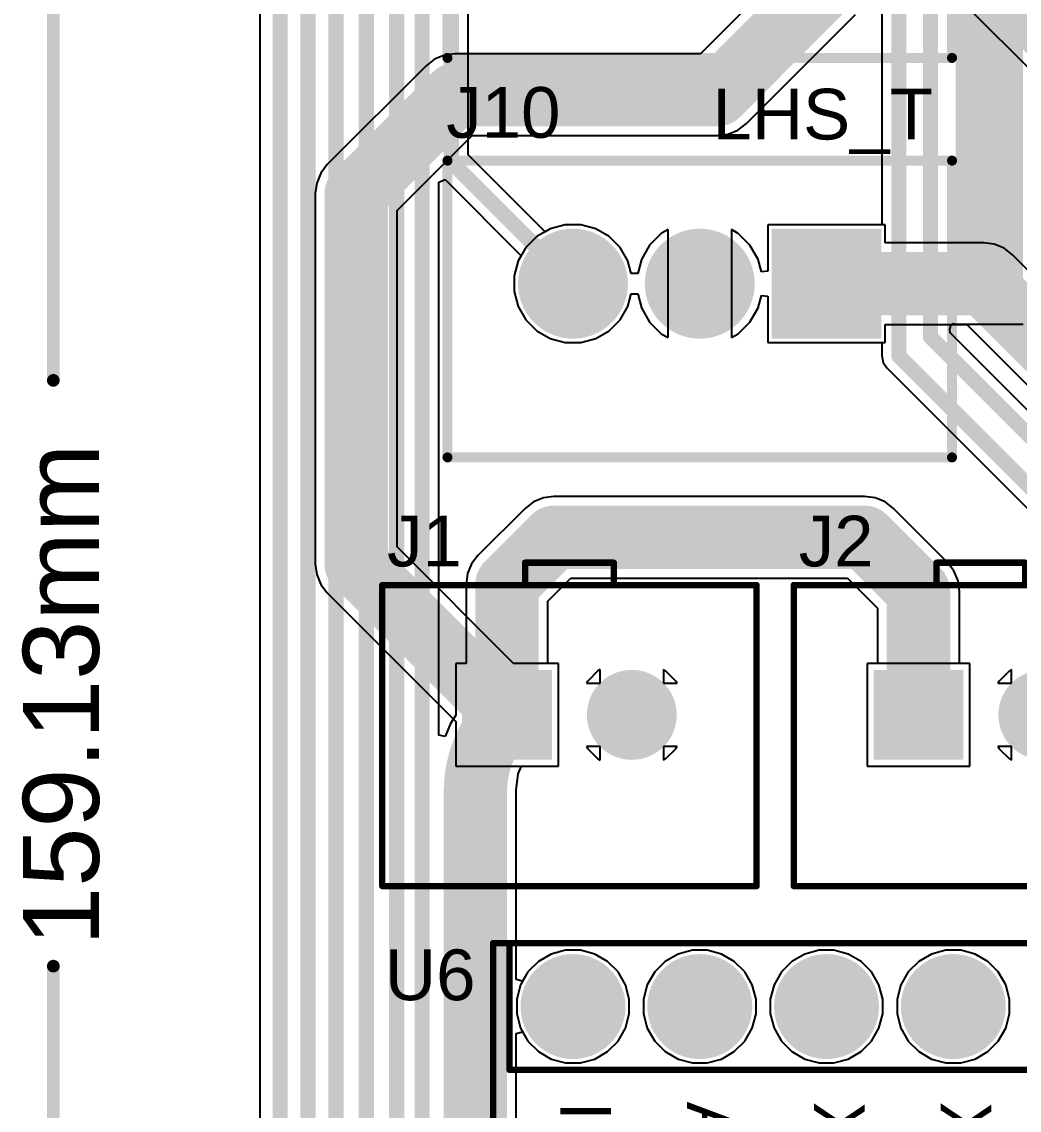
# Model space of a CAD drawing. Header units: millimetres. Extents: x 0 to 212, y 0 to 213.
# Drawn here: x -0.178 to 0.609, y 2.772 to 3.63 of the extents above; entities that cross this region are included whole.
import ezdxf

# ---------------------------------------------------------------- set-up
doc = ezdxf.new("R2010")
doc.units = ezdxf.units.MM
doc.header["$MEASUREMENT"] = 0
for name, color, linetype in [('BottomLayer', 5, 'Continuous'), ('BottomSolder', 6, 'Continuous'), ('Mechanical1', 6, 'Continuous'), ('MultiLayer', 9, 'Continuous'), ('PadHoleLayer', 156, 'Continuous'), ('TopLayer', 1, 'Continuous'), ('TopOverlay', 2, 'Continuous'), ('TopSolder', 216, 'Continuous'), ('ViaHoleLayer', 16, 'Continuous')]:
    doc.layers.add(name, color=color, linetype=linetype)
doc.styles.add('Arial', font='arial.ttf', dxfattribs={"height": 0.2})

# ---------------------------------------------------------------- blocks, each defined once
blk = doc.blocks.new('MPU6050__28')
at = {"layer": 'BottomLayer'}
blk.add_hatch(color=5, dxfattribs=at).paths.add_polyline_path([(-0.3874, -0.2126), (-0.3126, -0.2126), (-0.3126, -0.2874), (-0.3874, -0.2874)])
h = blk.add_hatch(color=5, dxfattribs=at)
edge = h.paths.add_edge_path()
edge.add_arc((-0.25, -0.25), 0.0374, 0, 360)
h = blk.add_hatch(color=5, dxfattribs=at)
edge = h.paths.add_edge_path()
edge.add_arc((-0.15, -0.25), 0.0374, 0, 360)
h = blk.add_hatch(color=5, dxfattribs=at)
edge = h.paths.add_edge_path()
edge.add_arc((-0.05, -0.25), 0.0374, 0, 360)
h = blk.add_hatch(color=5, dxfattribs=at)
edge = h.paths.add_edge_path()
edge.add_arc((0.05, -0.25), 0.0374, 0, 360)
h = blk.add_hatch(color=5, dxfattribs=at)
edge = h.paths.add_edge_path()
edge.add_arc((0.15, -0.25), 0.0374, 0, 360)
h = blk.add_hatch(color=5, dxfattribs=at)
edge = h.paths.add_edge_path()
edge.add_arc((0.25, -0.25), 0.0374, 0, 360)
h = blk.add_hatch(color=5, dxfattribs=at)
edge = h.paths.add_edge_path()
edge.add_arc((0.35, -0.25), 0.0374, 0, 360)
at = {"layer": 'BottomSolder'}
blk.add_hatch(color=6, dxfattribs=at).paths.add_polyline_path([(-0.3914, -0.2086), (-0.3086, -0.2086), (-0.3086, -0.2914), (-0.3914, -0.2914)])
h = blk.add_hatch(color=6, dxfattribs=at)
edge = h.paths.add_edge_path()
edge.add_arc((-0.25, -0.25), 0.0414, 0, 360)
h = blk.add_hatch(color=6, dxfattribs=at)
edge = h.paths.add_edge_path()
edge.add_arc((-0.15, -0.25), 0.0414, 0, 360)
h = blk.add_hatch(color=6, dxfattribs=at)
edge = h.paths.add_edge_path()
edge.add_arc((-0.05, -0.25), 0.0414, 0, 360)
h = blk.add_hatch(color=6, dxfattribs=at)
edge = h.paths.add_edge_path()
edge.add_arc((0.05, -0.25), 0.0414, 0, 360)
h = blk.add_hatch(color=6, dxfattribs=at)
edge = h.paths.add_edge_path()
edge.add_arc((0.15, -0.25), 0.0414, 0, 360)
h = blk.add_hatch(color=6, dxfattribs=at)
edge = h.paths.add_edge_path()
edge.add_arc((0.25, -0.25), 0.0414, 0, 360)
h = blk.add_hatch(color=6, dxfattribs=at)
edge = h.paths.add_edge_path()
edge.add_arc((0.35, -0.25), 0.0414, 0, 360)
at = {"layer": 'MultiLayer'}
blk.add_hatch(color=9, dxfattribs=at).paths.add_polyline_path([(-0.3874, -0.2126), (-0.3126, -0.2126), (-0.3126, -0.2874), (-0.3874, -0.2874)])
h = blk.add_hatch(color=9, dxfattribs=at)
edge = h.paths.add_edge_path()
edge.add_arc((-0.25, -0.25), 0.0374, 0, 360)
h = blk.add_hatch(color=9, dxfattribs=at)
edge = h.paths.add_edge_path()
edge.add_arc((-0.15, -0.25), 0.0374, 0, 360)
h = blk.add_hatch(color=9, dxfattribs=at)
edge = h.paths.add_edge_path()
edge.add_arc((-0.05, -0.25), 0.0374, 0, 360)
h = blk.add_hatch(color=9, dxfattribs=at)
edge = h.paths.add_edge_path()
edge.add_arc((0.05, -0.25), 0.0374, 0, 360)
h = blk.add_hatch(color=9, dxfattribs=at)
edge = h.paths.add_edge_path()
edge.add_arc((0.15, -0.25), 0.0374, 0, 360)
h = blk.add_hatch(color=9, dxfattribs=at)
edge = h.paths.add_edge_path()
edge.add_arc((0.25, -0.25), 0.0374, 0, 360)
h = blk.add_hatch(color=9, dxfattribs=at)
edge = h.paths.add_edge_path()
edge.add_arc((0.35, -0.25), 0.0374, 0, 360)
at = {"layer": 'PadHoleLayer'}
h = blk.add_hatch(color=156, dxfattribs=at)
edge = h.paths.add_edge_path()
edge.add_arc((-0.32, 0.25), 0.05906, 0, 360)
h = blk.add_hatch(color=156, dxfattribs=at)
edge = h.paths.add_edge_path()
edge.add_arc((0.32, 0.25), 0.05906, 0, 360)
h = blk.add_hatch(color=156, dxfattribs=at)
edge = h.paths.add_edge_path()
edge.add_arc((-0.35, -0.25), 0.0201, 0, 360)
h = blk.add_hatch(color=156, dxfattribs=at)
edge = h.paths.add_edge_path()
edge.add_arc((-0.25, -0.25), 0.0201, 0, 360)
h = blk.add_hatch(color=156, dxfattribs=at)
edge = h.paths.add_edge_path()
edge.add_arc((-0.15, -0.25), 0.0201, 0, 360)
h = blk.add_hatch(color=156, dxfattribs=at)
edge = h.paths.add_edge_path()
edge.add_arc((-0.05, -0.25), 0.0201, 0, 360)
h = blk.add_hatch(color=156, dxfattribs=at)
edge = h.paths.add_edge_path()
edge.add_arc((0.05, -0.25), 0.0201, 0, 360)
h = blk.add_hatch(color=156, dxfattribs=at)
edge = h.paths.add_edge_path()
edge.add_arc((0.15, -0.25), 0.0201, 0, 360)
h = blk.add_hatch(color=156, dxfattribs=at)
edge = h.paths.add_edge_path()
edge.add_arc((0.25, -0.25), 0.0201, 0, 360)
h = blk.add_hatch(color=156, dxfattribs=at)
edge = h.paths.add_edge_path()
edge.add_arc((0.35, -0.25), 0.0201, 0, 360)
at = {"layer": 'TopLayer'}
blk.add_hatch(color=1, dxfattribs=at).paths.add_polyline_path([(-0.3874, -0.2126), (-0.3126, -0.2126), (-0.3126, -0.2874), (-0.3874, -0.2874)])
h = blk.add_hatch(color=1, dxfattribs=at)
edge = h.paths.add_edge_path()
edge.add_arc((-0.25, -0.25), 0.0374, 0, 360)
h = blk.add_hatch(color=1, dxfattribs=at)
edge = h.paths.add_edge_path()
edge.add_arc((-0.15, -0.25), 0.0374, 0, 360)
h = blk.add_hatch(color=1, dxfattribs=at)
edge = h.paths.add_edge_path()
edge.add_arc((-0.05, -0.25), 0.0374, 0, 360)
h = blk.add_hatch(color=1, dxfattribs=at)
edge = h.paths.add_edge_path()
edge.add_arc((0.05, -0.25), 0.0374, 0, 360)
h = blk.add_hatch(color=1, dxfattribs=at)
edge = h.paths.add_edge_path()
edge.add_arc((0.15, -0.25), 0.0374, 0, 360)
h = blk.add_hatch(color=1, dxfattribs=at)
edge = h.paths.add_edge_path()
edge.add_arc((0.25, -0.25), 0.0374, 0, 360)
h = blk.add_hatch(color=1, dxfattribs=at)
edge = h.paths.add_edge_path()
edge.add_arc((0.35, -0.25), 0.0374, 0, 360)
at = {"layer": 'TopSolder'}
blk.add_hatch(color=216, dxfattribs=at).paths.add_polyline_path([(-0.3914, -0.2086), (-0.3086, -0.2086), (-0.3086, -0.2914), (-0.3914, -0.2914)])
h = blk.add_hatch(color=216, dxfattribs=at)
edge = h.paths.add_edge_path()
edge.add_arc((-0.25, -0.25), 0.0414, 0, 360)
h = blk.add_hatch(color=216, dxfattribs=at)
edge = h.paths.add_edge_path()
edge.add_arc((-0.15, -0.25), 0.0414, 0, 360)
h = blk.add_hatch(color=216, dxfattribs=at)
edge = h.paths.add_edge_path()
edge.add_arc((-0.05, -0.25), 0.0414, 0, 360)
h = blk.add_hatch(color=216, dxfattribs=at)
edge = h.paths.add_edge_path()
edge.add_arc((0.05, -0.25), 0.0414, 0, 360)
h = blk.add_hatch(color=216, dxfattribs=at)
edge = h.paths.add_edge_path()
edge.add_arc((0.15, -0.25), 0.0414, 0, 360)
h = blk.add_hatch(color=216, dxfattribs=at)
edge = h.paths.add_edge_path()
edge.add_arc((0.25, -0.25), 0.0414, 0, 360)
h = blk.add_hatch(color=216, dxfattribs=at)
edge = h.paths.add_edge_path()
edge.add_arc((0.35, -0.25), 0.0414, 0, 360)
at = {"layer": 'TopOverlay', "const_width": 0.005}
for points in [[(0.413, 0.327), (-0.42, 0.327)], [(-0.42, 0.327), (-0.42, -0.3)], [(0.413, 0.327), (0.413, -0.3)], [(-0.4, -0.2), (-0.4, -0.3)], [(-0.3, -0.2), (-0.4, -0.2)], [(-0.3, -0.2), (-0.3, -0.3)], [(0.4, -0.2), (-0.3, -0.2)], [(0.4, -0.2), (0.4, -0.3)], [(0.413, -0.3), (-0.42, -0.3)], [(-0.3, -0.3), (-0.4, -0.3)], [(0.4, -0.3), (-0.3, -0.3)]]:
    blk.add_lwpolyline(points, dxfattribs=at)
at = {"layer": 'TopOverlay', "const_width": 0.0025}
for points in [[(-0.42125, 0.327, 1), (-0.41875, 0.327, 1)], [(-0.42125, 0.327, 1), (-0.41875, 0.327, 1)], [(0.41175, 0.327, 1), (0.41425, 0.327, 1)], [(0.41175, 0.327, 1), (0.41425, 0.327, 1)], [(-0.40125, -0.2, 1), (-0.39875, -0.2, 1)], [(-0.40125, -0.2, 1), (-0.39875, -0.2, 1)], [(-0.30125, -0.2, 1), (-0.29875, -0.2, 1)], [(-0.30125, -0.2, 1), (-0.29875, -0.2, 1)], [(-0.30125, -0.2, 1), (-0.29875, -0.2, 1)], [(0.39875, -0.2, 1), (0.40125, -0.2, 1)], [(0.39875, -0.2, 1), (0.40125, -0.2, 1)], [(-0.42125, -0.3, 1), (-0.41875, -0.3, 1)], [(-0.42125, -0.3, 1), (-0.41875, -0.3, 1)], [(-0.40125, -0.3, 1), (-0.39875, -0.3, 1)], [(-0.40125, -0.3, 1), (-0.39875, -0.3, 1)], [(-0.30125, -0.3, 1), (-0.29875, -0.3, 1)], [(-0.30125, -0.3, 1), (-0.29875, -0.3, 1)], [(-0.30125, -0.3, 1), (-0.29875, -0.3, 1)], [(0.39875, -0.3, 1), (0.40125, -0.3, 1)], [(0.39875, -0.3, 1), (0.40125, -0.3, 1)], [(0.41175, -0.3, 1), (0.41425, -0.3, 1)], [(0.41175, -0.3, 1), (0.41425, -0.3, 1)]]:
    blk.add_lwpolyline(points, format="xyb", close=True, dxfattribs=at)
at = {"layer": 'TopOverlay'}
blk.add_text('MPU6050', height=0.04, dxfattribs=at).set_placement((-0.07, 0.07))
for s, p in [('GND', (-0.24, -0.175)), ('SDA', (-0.04, -0.175)), ('XDA', (0.06, -0.175)), ('SCL', (-0.14, -0.175)), ('XCL', (0.16, -0.175)), ('AD0', (0.26, -0.175)), ('3V3', (-0.33531, -0.175)), ('INT', (0.36, -0.175))]:
    blk.add_text(s, height=0.04, rotation=90, dxfattribs=at).set_placement(p)
blk = doc.blocks.new('B3B_XH_A_LF__SN___46')
at = {"layer": 'BottomLayer'}
blk.add_hatch(color=5, dxfattribs=at).paths.add_polyline_path([(-0.18937, 0.03937), (-0.11063, 0.03937), (-0.11063, -0.03937), (-0.18937, -0.03937)])
h = blk.add_hatch(color=5, dxfattribs=at)
edge = h.paths.add_edge_path()
edge.add_arc((-0.05, 0), 0.03937, 0, 360)
h = blk.add_hatch(color=5, dxfattribs=at)
edge = h.paths.add_edge_path()
edge.add_arc((0.05, 0), 0.03937, 0, 360)
at = {"layer": 'BottomSolder'}
blk.add_hatch(color=6, dxfattribs=at).paths.add_polyline_path([(-0.19337, 0.04337), (-0.10663, 0.04337), (-0.10663, -0.04337), (-0.19337, -0.04337)])
h = blk.add_hatch(color=6, dxfattribs=at)
edge = h.paths.add_edge_path()
edge.add_arc((-0.05, 0), 0.04337, 0, 360)
h = blk.add_hatch(color=6, dxfattribs=at)
edge = h.paths.add_edge_path()
edge.add_arc((0.05, 0), 0.04337, 0, 360)
at = {"layer": 'MultiLayer'}
blk.add_hatch(color=9, dxfattribs=at).paths.add_polyline_path([(-0.18937, 0.03937), (-0.11063, 0.03937), (-0.11063, -0.03937), (-0.18937, -0.03937)])
h = blk.add_hatch(color=9, dxfattribs=at)
edge = h.paths.add_edge_path()
edge.add_arc((-0.05, 0), 0.03937, 0, 360)
h = blk.add_hatch(color=9, dxfattribs=at)
edge = h.paths.add_edge_path()
edge.add_arc((0.05, 0), 0.03937, 0, 360)
at = {"layer": 'PadHoleLayer'}
h = blk.add_hatch(color=156, dxfattribs=at)
edge = h.paths.add_edge_path()
edge.add_arc((-0.15, 0), 0.01969, 0, 360)
h = blk.add_hatch(color=156, dxfattribs=at)
edge = h.paths.add_edge_path()
edge.add_arc((-0.05, 0), 0.01969, 0, 360)
h = blk.add_hatch(color=156, dxfattribs=at)
edge = h.paths.add_edge_path()
edge.add_arc((0.05, 0), 0.01969, 0, 360)
at = {"layer": 'TopLayer'}
blk.add_hatch(color=1, dxfattribs=at).paths.add_polyline_path([(-0.18937, 0.03937), (-0.11063, 0.03937), (-0.11063, -0.03937), (-0.18937, -0.03937)])
h = blk.add_hatch(color=1, dxfattribs=at)
edge = h.paths.add_edge_path()
edge.add_arc((-0.05, 0), 0.03937, 0, 360)
h = blk.add_hatch(color=1, dxfattribs=at)
edge = h.paths.add_edge_path()
edge.add_arc((0.05, 0), 0.03937, 0, 360)
at = {"layer": 'TopSolder'}
blk.add_hatch(color=216, dxfattribs=at).paths.add_polyline_path([(-0.19337, 0.04337), (-0.10663, 0.04337), (-0.10663, -0.04337), (-0.19337, -0.04337)])
h = blk.add_hatch(color=216, dxfattribs=at)
edge = h.paths.add_edge_path()
edge.add_arc((-0.05, 0), 0.04337, 0, 360)
h = blk.add_hatch(color=216, dxfattribs=at)
edge = h.paths.add_edge_path()
edge.add_arc((0.05, 0), 0.04337, 0, 360)
at = {"layer": 'TopOverlay', "const_width": 0.00787}
for points in [[(-0.249, 0.137), (-0.249, -0.097)], [(0.149, 0.137), (-0.249, 0.137)], [(0.149, 0.137), (0.149, -0.097)], [(0.149, -0.097), (-0.249, -0.097)]]:
    blk.add_lwpolyline(points, dxfattribs=at)
at = {"layer": 'TopOverlay', "const_width": 0.00394}
for points in [[(-0.25097, 0.137, 1), (-0.24703, 0.137, 1)], [(-0.25097, 0.137, 1), (-0.24703, 0.137, 1)], [(0.14703, 0.137, 1), (0.15097, 0.137, 1)], [(0.14703, 0.137, 1), (0.15097, 0.137, 1)], [(-0.25097, -0.097, 1), (-0.24703, -0.097, 1)], [(-0.25097, -0.097, 1), (-0.24703, -0.097, 1)], [(0.14703, -0.097, 1), (0.15097, -0.097, 1)], [(0.14703, -0.097, 1), (0.15097, -0.097, 1)]]:
    blk.add_lwpolyline(points, format="xyb", close=True, dxfattribs=at)
blk = doc.blocks.new('B3B_XH_A_LF__SN___49')
at = {"layer": 'BottomLayer'}
blk.add_hatch(color=5, dxfattribs=at).paths.add_polyline_path([(-0.18937, 0.03937), (-0.11063, 0.03937), (-0.11063, -0.03937), (-0.18937, -0.03937)])
h = blk.add_hatch(color=5, dxfattribs=at)
edge = h.paths.add_edge_path()
edge.add_arc((-0.05, 0), 0.03937, 0, 360)
h = blk.add_hatch(color=5, dxfattribs=at)
edge = h.paths.add_edge_path()
edge.add_arc((0.05, 0), 0.03937, 0, 360)
at = {"layer": 'BottomSolder'}
blk.add_hatch(color=6, dxfattribs=at).paths.add_polyline_path([(-0.19337, 0.04337), (-0.10663, 0.04337), (-0.10663, -0.04337), (-0.19337, -0.04337)])
h = blk.add_hatch(color=6, dxfattribs=at)
edge = h.paths.add_edge_path()
edge.add_arc((-0.05, 0), 0.04337, 0, 360)
h = blk.add_hatch(color=6, dxfattribs=at)
edge = h.paths.add_edge_path()
edge.add_arc((0.05, 0), 0.04337, 0, 360)
at = {"layer": 'MultiLayer'}
blk.add_hatch(color=9, dxfattribs=at).paths.add_polyline_path([(-0.18937, 0.03937), (-0.11063, 0.03937), (-0.11063, -0.03937), (-0.18937, -0.03937)])
h = blk.add_hatch(color=9, dxfattribs=at)
edge = h.paths.add_edge_path()
edge.add_arc((-0.05, 0), 0.03937, 0, 360)
h = blk.add_hatch(color=9, dxfattribs=at)
edge = h.paths.add_edge_path()
edge.add_arc((0.05, 0), 0.03937, 0, 360)
at = {"layer": 'PadHoleLayer'}
h = blk.add_hatch(color=156, dxfattribs=at)
edge = h.paths.add_edge_path()
edge.add_arc((-0.15, 0), 0.01969, 0, 360)
h = blk.add_hatch(color=156, dxfattribs=at)
edge = h.paths.add_edge_path()
edge.add_arc((-0.05, 0), 0.01969, 0, 360)
h = blk.add_hatch(color=156, dxfattribs=at)
edge = h.paths.add_edge_path()
edge.add_arc((0.05, 0), 0.01969, 0, 360)
at = {"layer": 'TopLayer'}
blk.add_hatch(color=1, dxfattribs=at).paths.add_polyline_path([(-0.18937, 0.03937), (-0.11063, 0.03937), (-0.11063, -0.03937), (-0.18937, -0.03937)])
h = blk.add_hatch(color=1, dxfattribs=at)
edge = h.paths.add_edge_path()
edge.add_arc((-0.05, 0), 0.03937, 0, 360)
h = blk.add_hatch(color=1, dxfattribs=at)
edge = h.paths.add_edge_path()
edge.add_arc((0.05, 0), 0.03937, 0, 360)
at = {"layer": 'TopSolder'}
blk.add_hatch(color=216, dxfattribs=at).paths.add_polyline_path([(-0.19337, 0.04337), (-0.10663, 0.04337), (-0.10663, -0.04337), (-0.19337, -0.04337)])
h = blk.add_hatch(color=216, dxfattribs=at)
edge = h.paths.add_edge_path()
edge.add_arc((-0.05, 0), 0.04337, 0, 360)
h = blk.add_hatch(color=216, dxfattribs=at)
edge = h.paths.add_edge_path()
edge.add_arc((0.05, 0), 0.04337, 0, 360)
at = {"layer": 'TopOverlay', "const_width": 0.00787}
for points in [[(-0.249, 0.137), (-0.249, -0.097)], [(0.149, 0.137), (-0.249, 0.137)], [(0.149, 0.137), (0.149, -0.097)], [(0.149, -0.097), (-0.249, -0.097)]]:
    blk.add_lwpolyline(points, dxfattribs=at)
at = {"layer": 'TopOverlay', "const_width": 0.00394}
for points in [[(-0.25097, 0.137, 1), (-0.24703, 0.137, 1)], [(-0.25097, 0.137, 1), (-0.24703, 0.137, 1)], [(0.14703, 0.137, 1), (0.15097, 0.137, 1)], [(0.14703, 0.137, 1), (0.15097, 0.137, 1)], [(-0.25097, -0.097, 1), (-0.24703, -0.097, 1)], [(-0.25097, -0.097, 1), (-0.24703, -0.097, 1)], [(0.14703, -0.097, 1), (0.15097, -0.097, 1)], [(0.14703, -0.097, 1), (0.15097, -0.097, 1)]]:
    blk.add_lwpolyline(points, format="xyb", close=True, dxfattribs=at)
blk = doc.blocks.new('2_54_2P_ZZDK_56')
at = {"layer": 'BottomLayer'}
blk.add_hatch(color=5, dxfattribs=at).paths.add_polyline_path([(-0.08268, 0.03346), (-0.01575, 0.03346), (-0.01575, -0.03346), (-0.08268, -0.03346)])
h = blk.add_hatch(color=5, dxfattribs=at)
edge = h.paths.add_edge_path()
edge.add_arc((0.04921, 0), 0.03346, 0, 360)
at = {"layer": 'BottomSolder'}
blk.add_hatch(color=6, dxfattribs=at).paths.add_polyline_path([(-0.08468, 0.03546), (-0.01375, 0.03546), (-0.01375, -0.03546), (-0.08468, -0.03546)])
h = blk.add_hatch(color=6, dxfattribs=at)
edge = h.paths.add_edge_path()
edge.add_arc((0.04921, 0), 0.03546, 0, 360)
at = {"layer": 'MultiLayer'}
blk.add_hatch(color=9, dxfattribs=at).paths.add_polyline_path([(-0.08268, 0.03346), (-0.01575, 0.03346), (-0.01575, -0.03346), (-0.08268, -0.03346)])
h = blk.add_hatch(color=9, dxfattribs=at)
edge = h.paths.add_edge_path()
edge.add_arc((0.04921, 0), 0.03346, 0, 360)
at = {"layer": 'PadHoleLayer'}
h = blk.add_hatch(color=156, dxfattribs=at)
edge = h.paths.add_edge_path()
edge.add_arc((-0.04921, 0), 0.01772, 0, 360)
h = blk.add_hatch(color=156, dxfattribs=at)
edge = h.paths.add_edge_path()
edge.add_arc((0.04921, 0), 0.01772, 0, 360)
at = {"layer": 'TopLayer'}
blk.add_hatch(color=1, dxfattribs=at).paths.add_polyline_path([(-0.08268, 0.03346), (-0.01575, 0.03346), (-0.01575, -0.03346), (-0.08268, -0.03346)])
h = blk.add_hatch(color=1, dxfattribs=at)
edge = h.paths.add_edge_path()
edge.add_arc((0.04921, 0), 0.03346, 0, 360)
at = {"layer": 'TopSolder'}
blk.add_hatch(color=216, dxfattribs=at).paths.add_polyline_path([(-0.08468, 0.03546), (-0.01375, 0.03546), (-0.01375, -0.03546), (-0.08468, -0.03546)])
h = blk.add_hatch(color=216, dxfattribs=at)
edge = h.paths.add_edge_path()
edge.add_arc((0.04921, 0), 0.03546, 0, 360)
at = {"layer": 'TopOverlay', "const_width": 0.005}
for points in [[(-0.035, 0.12), (0.035, 0.12)], [(-0.035, 0.105), (-0.035, 0.12)], [(0.035, 0.105), (0.035, 0.12)], [(-0.14764, -0.135), (-0.14764, 0.10236)], [(-0.14764, 0.10236), (0.14764, 0.10236)], [(0.14764, -0.135), (0.14764, 0.10236)], [(-0.14764, -0.135), (0.14764, -0.135)]]:
    blk.add_lwpolyline(points, dxfattribs=at)
at = {"layer": 'TopOverlay', "const_width": 0.0025}
for points in [[(-0.03625, 0.12, 1), (-0.03375, 0.12, 1)], [(-0.03625, 0.12, 1), (-0.03375, 0.12, 1)], [(0.03375, 0.12, 1), (0.03625, 0.12, 1)], [(0.03375, 0.12, 1), (0.03625, 0.12, 1)], [(-0.14889, 0.10236, 1), (-0.14639, 0.10236, 1)], [(-0.14889, 0.10236, 1), (-0.14639, 0.10236, 1)], [(-0.03625, 0.105, 1), (-0.03375, 0.105, 1)], [(0.03375, 0.105, 1), (0.03625, 0.105, 1)], [(0.14639, 0.10236, 1), (0.14889, 0.10236, 1)], [(0.14639, 0.10236, 1), (0.14889, 0.10236, 1)], [(-0.14889, -0.135, 1), (-0.14639, -0.135, 1)], [(-0.14889, -0.135, 1), (-0.14639, -0.135, 1)], [(0.14639, -0.135, 1), (0.14889, -0.135, 1)], [(0.14639, -0.135, 1), (0.14889, -0.135, 1)]]:
    blk.add_lwpolyline(points, format="xyb", close=True, dxfattribs=at)
blk = doc.blocks.new('2_54_2P_ZZDK_57')
at = {"layer": 'BottomLayer'}
blk.add_hatch(color=5, dxfattribs=at).paths.add_polyline_path([(-0.08268, 0.03346), (-0.01575, 0.03346), (-0.01575, -0.03346), (-0.08268, -0.03346)])
h = blk.add_hatch(color=5, dxfattribs=at)
edge = h.paths.add_edge_path()
edge.add_arc((0.04921, 0), 0.03346, 0, 360)
at = {"layer": 'BottomSolder'}
blk.add_hatch(color=6, dxfattribs=at).paths.add_polyline_path([(-0.08468, 0.03546), (-0.01375, 0.03546), (-0.01375, -0.03546), (-0.08468, -0.03546)])
h = blk.add_hatch(color=6, dxfattribs=at)
edge = h.paths.add_edge_path()
edge.add_arc((0.04921, 0), 0.03546, 0, 360)
at = {"layer": 'MultiLayer'}
blk.add_hatch(color=9, dxfattribs=at).paths.add_polyline_path([(-0.08268, 0.03346), (-0.01575, 0.03346), (-0.01575, -0.03346), (-0.08268, -0.03346)])
h = blk.add_hatch(color=9, dxfattribs=at)
edge = h.paths.add_edge_path()
edge.add_arc((0.04921, 0), 0.03346, 0, 360)
at = {"layer": 'PadHoleLayer'}
h = blk.add_hatch(color=156, dxfattribs=at)
edge = h.paths.add_edge_path()
edge.add_arc((-0.04921, 0), 0.01772, 0, 360)
h = blk.add_hatch(color=156, dxfattribs=at)
edge = h.paths.add_edge_path()
edge.add_arc((0.04921, 0), 0.01772, 0, 360)
at = {"layer": 'TopLayer'}
blk.add_hatch(color=1, dxfattribs=at).paths.add_polyline_path([(-0.08268, 0.03346), (-0.01575, 0.03346), (-0.01575, -0.03346), (-0.08268, -0.03346)])
h = blk.add_hatch(color=1, dxfattribs=at)
edge = h.paths.add_edge_path()
edge.add_arc((0.04921, 0), 0.03346, 0, 360)
at = {"layer": 'TopSolder'}
blk.add_hatch(color=216, dxfattribs=at).paths.add_polyline_path([(-0.08468, 0.03546), (-0.01375, 0.03546), (-0.01375, -0.03546), (-0.08468, -0.03546)])
h = blk.add_hatch(color=216, dxfattribs=at)
edge = h.paths.add_edge_path()
edge.add_arc((0.04921, 0), 0.03546, 0, 360)
at = {"layer": 'TopOverlay', "const_width": 0.005}
for points in [[(-0.035, 0.12), (0.035, 0.12)], [(-0.035, 0.105), (-0.035, 0.12)], [(0.035, 0.105), (0.035, 0.12)], [(-0.14764, -0.135), (-0.14764, 0.10236)], [(-0.14764, 0.10236), (0.14764, 0.10236)], [(0.14764, -0.135), (0.14764, 0.10236)], [(-0.14764, -0.135), (0.14764, -0.135)]]:
    blk.add_lwpolyline(points, dxfattribs=at)
at = {"layer": 'TopOverlay', "const_width": 0.0025}
for points in [[(-0.03625, 0.12, 1), (-0.03375, 0.12, 1)], [(-0.03625, 0.12, 1), (-0.03375, 0.12, 1)], [(0.03375, 0.12, 1), (0.03625, 0.12, 1)], [(0.03375, 0.12, 1), (0.03625, 0.12, 1)], [(-0.14889, 0.10236, 1), (-0.14639, 0.10236, 1)], [(-0.14889, 0.10236, 1), (-0.14639, 0.10236, 1)], [(-0.03625, 0.105, 1), (-0.03375, 0.105, 1)], [(0.03375, 0.105, 1), (0.03625, 0.105, 1)], [(0.14639, 0.10236, 1), (0.14889, 0.10236, 1)], [(0.14639, 0.10236, 1), (0.14889, 0.10236, 1)], [(-0.14889, -0.135, 1), (-0.14639, -0.135, 1)], [(-0.14889, -0.135, 1), (-0.14639, -0.135, 1)], [(0.14639, -0.135, 1), (0.14889, -0.135, 1)], [(0.14639, -0.135, 1), (0.14889, -0.135, 1)]]:
    blk.add_lwpolyline(points, format="xyb", close=True, dxfattribs=at)

msp = doc.modelspace()

# ---------------------------------------------------------------- hatches: boundary and pattern name
at = {"layer": 'BottomLayer'}
msp.add_hatch(color=5, dxfattribs=at).paths.add_polyline_path([(0.55892, 3.399), (0.612, 3.399), (0.612, 3.981), (0.55892, 3.981)])
h = msp.add_hatch(color=5, dxfattribs=at)
edge = h.paths.add_edge_path()
edge.add_arc((0.58092, 3.4237), 0.01181, 0, 360)
at = {"layer": 'TopLayer'}
h = msp.add_hatch(color=1, dxfattribs=at)
edge = h.paths.add_edge_path()
edge.add_arc((0.58092, 3.4237), 0.01181, 0, 360)
at = {"layer": 'ViaHoleLayer'}
h = msp.add_hatch(color=16, dxfattribs=at)
edge = h.paths.add_edge_path()
edge.add_arc((0.58092, 3.4237), 0.00591, 0, 360)

# ---------------------------------------------------------------- linework, layer by layer
at = {"layer": 'BottomLayer'}
for p, q in [((0.17417, 3.52519), (0.17417, 3.79617)), ((0.50066, 3.69233), (0.50066, 3.47007)), ((0.23486, 3.46451), (0.17417, 3.52519)), ((0.15117, 3.50363), (0.15617, 3.5057)), ((0.15117, 3.06763), (0.15117, 3.50363)), ((0.15617, 3.5057), (0.21611, 3.44576)), ((0.25081, 3.47007), (0.23902, 3.46691)), ((0.26302, 3.47007), (0.25081, 3.47007)), ((0.27482, 3.46691), (0.26302, 3.47007)), ((0.50066, 3.47007), (0.41055, 3.47007)), ((0.41055, 3.47007), (0.41055, 3.43362)), ((0.23902, 3.46691), (0.23486, 3.46451)), ((0.28539, 3.46081), (0.27482, 3.46691)), ((0.29402, 3.45218), (0.28539, 3.46081)), ((0.32661, 3.46321), (0.31741, 3.45402)), ((0.33192, 3.46628), (0.32661, 3.46321)), ((0.33192, 3.4237), (0.33192, 3.46628)), ((0.38723, 3.46321), (0.38192, 3.46628)), ((0.38192, 3.46628), (0.38192, 3.4237)), ((0.39643, 3.45402), (0.38723, 3.46321)), ((0.30013, 3.4416), (0.29402, 3.45218)), ((0.31741, 3.45402), (0.31091, 3.44276)), ((0.40292, 3.44276), (0.39643, 3.45402)), ((0.21371, 3.4416), (0.21055, 3.42981)), ((0.21611, 3.44576), (0.21371, 3.4416)), ((0.30278, 3.43172), (0.30013, 3.4416)), ((0.31091, 3.44276), (0.30795, 3.43172)), ((0.40555, 3.43297), (0.40292, 3.44276)), ((0.41055, 3.43362), (0.40555, 3.43297)), ((0.21055, 3.42981), (0.21055, 3.4176)), ((0.30795, 3.43172), (0.30278, 3.43172)), ((0.21055, 3.4176), (0.21371, 3.40581)), ((0.33192, 3.38113), (0.33192, 3.4237)), ((0.38192, 3.4237), (0.38192, 3.38113)), ((0.30013, 3.40581), (0.30278, 3.41569)), ((0.30278, 3.41569), (0.30795, 3.41569)), ((0.30795, 3.41569), (0.31091, 3.40465)), ((0.40292, 3.40465), (0.40555, 3.41444)), ((0.40555, 3.41444), (0.41055, 3.41378)), ((0.41055, 3.41378), (0.41055, 3.37733)), ((0.21371, 3.40581), (0.21981, 3.39523)), ((0.29402, 3.39523), (0.30013, 3.40581)), ((0.31091, 3.40465), (0.31741, 3.39339)), ((0.39643, 3.39339), (0.40292, 3.40465)), ((0.21981, 3.39523), (0.22845, 3.3866)), ((0.28539, 3.3866), (0.29402, 3.39523)), ((0.31741, 3.39339), (0.32661, 3.3842)), ((0.38723, 3.3842), (0.39643, 3.39339)), ((0.5541, 3.38751), (0.55498, 3.39103)), ((0.55498, 3.39103), (0.55717, 3.39221)), ((0.55717, 3.39221), (0.55892, 3.39186)), ((0.55892, 3.39186), (0.612, 3.39186)), ((0.22845, 3.3866), (0.23902, 3.38049)), ((0.27482, 3.38049), (0.28539, 3.3866)), ((0.32661, 3.3842), (0.33192, 3.38113)), ((0.38192, 3.38113), (0.38723, 3.3842)), ((0.55443, 3.38494), (0.5541, 3.38751)), ((0.72029, 3.21908), (0.55443, 3.38494)), ((0.23902, 3.38049), (0.25081, 3.37733)), ((0.25081, 3.37733), (0.26302, 3.37733)), ((0.26302, 3.37733), (0.27482, 3.38049)), ((0.41055, 3.37733), (0.50066, 3.37733)), ((0.50066, 3.37733), (0.50066, 3.3667)), ((0.50066, 3.3667), (0.50167, 3.36163)), ((0.50167, 3.36163), (0.50455, 3.35733)), ((0.50455, 3.35733), (0.67066, 3.19121)), ((0.23357, 3.25488), (0.22578, 3.25166)), ((0.24192, 3.25598), (0.23357, 3.25488)), ((0.48692, 3.25598), (0.24192, 3.25598)), ((0.49527, 3.25488), (0.48692, 3.25598)), ((0.50306, 3.25166), (0.49527, 3.25488)), ((0.2191, 3.24653), (0.18209, 3.20952)), ((0.22578, 3.25166), (0.2191, 3.24653)), ((0.50974, 3.24653), (0.50306, 3.25166)), ((0.55232, 3.20395), (0.50974, 3.24653)), ((0.17696, 3.20283), (0.17373, 3.19505)), ((0.18209, 3.20952), (0.17696, 3.20283)), ((0.55745, 3.19727), (0.55232, 3.20395)), ((0.17373, 3.19505), (0.17263, 3.18669)), ((0.56067, 3.18948), (0.55745, 3.19727)), ((0.17263, 3.18669), (0.17263, 3.12417)), ((0.23719, 3.17333), (0.25529, 3.19143)), ((0.25529, 3.19143), (0.47355, 3.19143)), ((0.47355, 3.19143), (0.49722, 3.16776)), ((0.56177, 3.18113), (0.56067, 3.18948)), ((0.56177, 3.12417), (0.56177, 3.18113)), ((0.23719, 3.12417), (0.23719, 3.17333)), ((0.49722, 3.16776), (0.49722, 3.12417)), ((0.17263, 3.12417), (0.16445, 3.12417)), ((0.16445, 3.12417), (0.16445, 3.08343)), ((0.24537, 3.12417), (0.23719, 3.12417)), ((0.24537, 3.04324), (0.24537, 3.12417)), ((0.49722, 3.12417), (0.48903, 3.12417)), ((0.48903, 3.12417), (0.48903, 3.04324)), ((0.56996, 3.12417), (0.56177, 3.12417)), ((0.56996, 3.04324), (0.56996, 3.12417)), ((0.27665, 3.11848), (0.26856, 3.11039)), ((0.27834, 3.11946), (0.27665, 3.11848)), ((0.27834, 3.1087), (0.27834, 3.11946)), ((0.33002, 3.11848), (0.32834, 3.11946)), ((0.32834, 3.11946), (0.32834, 3.1087)), ((0.33812, 3.11039), (0.33002, 3.11848)), ((0.60123, 3.11848), (0.59314, 3.11039)), ((0.60292, 3.11946), (0.60123, 3.11848)), ((0.60292, 3.1087), (0.60292, 3.11946)), ((0.26856, 3.11039), (0.26758, 3.1087)), ((0.26758, 3.1087), (0.27834, 3.1087)), ((0.32834, 3.1087), (0.33909, 3.1087)), ((0.33909, 3.1087), (0.33812, 3.11039)), ((0.59314, 3.11039), (0.59216, 3.1087)), ((0.59216, 3.1087), (0.60292, 3.1087)), ((0.16445, 3.08343), (0.16038, 3.0768)), ((0.16038, 3.0768), (0.15617, 3.06664)), ((0.15617, 3.06664), (0.15117, 3.06763)), ((0.27834, 3.0587), (0.26758, 3.0587)), ((0.26758, 3.0587), (0.26856, 3.05702)), ((0.26856, 3.05702), (0.27665, 3.04892)), ((0.27834, 3.04795), (0.27834, 3.0587)), ((0.33909, 3.0587), (0.32834, 3.0587)), ((0.32834, 3.0587), (0.32834, 3.04795)), ((0.33002, 3.04892), (0.33812, 3.05702)), ((0.33812, 3.05702), (0.33909, 3.0587)), ((0.60292, 3.0587), (0.59216, 3.0587)), ((0.59216, 3.0587), (0.59314, 3.05702)), ((0.59314, 3.05702), (0.60123, 3.04892)), ((0.60292, 3.04795), (0.60292, 3.0587)), ((0.27665, 3.04892), (0.27834, 3.04795)), ((0.32834, 3.04795), (0.33002, 3.04892)), ((0.60123, 3.04892), (0.60292, 3.04795)), ((0.21378, 3.03716), (0.2163, 3.04324)), ((0.2163, 3.04324), (0.24537, 3.04324)), ((0.48903, 3.04324), (0.56996, 3.04324)), ((0.21208, 3.02425), (0.21378, 3.03716)), ((0.2122, 3.02337), (0.21208, 3.02425)), ((0.2122, 2.87504), (0.2122, 3.02337)), ((0.23978, 2.89508), (0.22966, 2.88923)), ((0.25107, 2.8981), (0.23978, 2.89508)), ((0.26277, 2.8981), (0.25107, 2.8981)), ((0.27406, 2.89508), (0.26277, 2.8981)), ((0.28418, 2.88923), (0.27406, 2.89508)), ((0.33978, 2.89508), (0.32966, 2.88923)), ((0.35107, 2.8981), (0.33978, 2.89508)), ((0.36277, 2.8981), (0.35107, 2.8981)), ((0.37406, 2.89508), (0.36277, 2.8981)), ((0.38418, 2.88923), (0.37406, 2.89508)), ((0.43978, 2.89508), (0.42966, 2.88923)), ((0.45107, 2.8981), (0.43978, 2.89508)), ((0.46276, 2.8981), (0.45107, 2.8981)), ((0.47406, 2.89508), (0.46276, 2.8981)), ((0.48418, 2.88923), (0.47406, 2.89508)), ((0.53978, 2.89508), (0.52966, 2.88923)), ((0.55107, 2.8981), (0.53978, 2.89508)), ((0.56276, 2.8981), (0.55107, 2.8981)), ((0.57406, 2.89508), (0.56276, 2.8981)), ((0.58418, 2.88923), (0.57406, 2.89508)), ((0.22966, 2.88923), (0.22139, 2.88097)), ((0.29245, 2.88097), (0.28418, 2.88923)), ((0.32966, 2.88923), (0.32139, 2.88097)), ((0.39245, 2.88097), (0.38418, 2.88923)), ((0.42966, 2.88923), (0.42139, 2.88097)), ((0.49245, 2.88097), (0.48418, 2.88923)), ((0.52966, 2.88923), (0.52139, 2.88097)), ((0.59245, 2.88097), (0.58418, 2.88923)), ((0.22139, 2.88097), (0.2172, 2.8737)), ((0.29829, 2.87084), (0.29245, 2.88097)), ((0.32139, 2.88097), (0.31554, 2.87084)), ((0.3983, 2.87084), (0.39245, 2.88097)), ((0.42139, 2.88097), (0.41554, 2.87084)), ((0.49829, 2.87084), (0.49245, 2.88097)), ((0.52139, 2.88097), (0.51554, 2.87084)), ((0.5983, 2.87084), (0.59245, 2.88097)), ((0.2172, 2.8737), (0.2122, 2.87504)), ((0.30132, 2.85955), (0.29829, 2.87084)), ((0.31554, 2.87084), (0.31252, 2.85955)), ((0.40132, 2.85955), (0.3983, 2.87084)), ((0.41554, 2.87084), (0.41252, 2.85955)), ((0.50132, 2.85955), (0.49829, 2.87084)), ((0.51554, 2.87084), (0.51252, 2.85955)), ((0.60132, 2.85955), (0.5983, 2.87084)), ((0.30132, 2.84786), (0.30132, 2.85955)), ((0.31252, 2.85955), (0.31252, 2.84786)), ((0.40132, 2.84786), (0.40132, 2.85955)), ((0.41252, 2.85955), (0.41252, 2.84786)), ((0.50132, 2.84786), (0.50132, 2.85955)), ((0.51252, 2.85955), (0.51252, 2.84786)), ((0.60132, 2.84786), (0.60132, 2.85955)), ((0.29829, 2.83657), (0.30132, 2.84786)), ((0.31252, 2.84786), (0.31554, 2.83657)), ((0.3983, 2.83657), (0.40132, 2.84786)), ((0.41252, 2.84786), (0.41554, 2.83657)), ((0.49829, 2.83657), (0.50132, 2.84786)), ((0.51252, 2.84786), (0.51554, 2.83657)), ((0.5983, 2.83657), (0.60132, 2.84786)), ((0.2122, 2.83236), (0.2172, 2.8337)), ((0.2122, 2.15907), (0.2122, 2.83236)), ((0.2172, 2.8337), (0.22139, 2.82644)), ((0.29245, 2.82644), (0.29829, 2.83657)), ((0.31554, 2.83657), (0.32139, 2.82644)), ((0.39245, 2.82644), (0.3983, 2.83657)), ((0.41554, 2.83657), (0.42139, 2.82644)), ((0.49245, 2.82644), (0.49829, 2.83657)), ((0.51554, 2.83657), (0.52139, 2.82644)), ((0.59245, 2.82644), (0.5983, 2.83657)), ((0.22139, 2.82644), (0.22966, 2.81817)), ((0.28418, 2.81817), (0.29245, 2.82644)), ((0.32139, 2.82644), (0.32966, 2.81817)), ((0.38418, 2.81817), (0.39245, 2.82644)), ((0.42139, 2.82644), (0.42966, 2.81817)), ((0.48418, 2.81817), (0.49245, 2.82644)), ((0.52139, 2.82644), (0.52966, 2.81817)), ((0.58418, 2.81817), (0.59245, 2.82644)), ((0.22966, 2.81817), (0.23978, 2.81233)), ((0.27406, 2.81233), (0.28418, 2.81817)), ((0.32966, 2.81817), (0.33978, 2.81233)), ((0.37406, 2.81233), (0.38418, 2.81817)), ((0.42966, 2.81817), (0.43978, 2.81233)), ((0.47406, 2.81233), (0.48418, 2.81817)), ((0.52966, 2.81817), (0.53978, 2.81233)), ((0.57406, 2.81233), (0.58418, 2.81817)), ((0.23978, 2.81233), (0.25107, 2.8093)), ((0.25107, 2.8093), (0.26277, 2.8093)), ((0.26277, 2.8093), (0.27406, 2.81233)), ((0.33978, 2.81233), (0.35107, 2.8093)), ((0.35107, 2.8093), (0.36277, 2.8093)), ((0.36277, 2.8093), (0.37406, 2.81233)), ((0.43978, 2.81233), (0.45107, 2.8093)), ((0.45107, 2.8093), (0.46276, 2.8093)), ((0.46276, 2.8093), (0.47406, 2.81233)), ((0.53978, 2.81233), (0.55107, 2.8093)), ((0.55107, 2.8093), (0.56276, 2.8093)), ((0.56276, 2.8093), (0.57406, 2.81233))]:
    msp.add_line(p, q, dxfattribs=at)
for points, const_width in [([(0.02592, 1.97754), (0.02592, 4.51892)], 0.012), ([(0.04792, 1.98665), (0.04792, 4.50892)], 0.012), ([(0.06992, 4.497), (0.06992, 1.99576)], 0.012), ([(0.09392, 2.0057), (0.09392, 4.48792)], 0.012), ([(0.11792, 2.01564), (0.11792, 4.47892)], 0.012), ([(0.13792, 2.0797), (0.13792, 4.46492)], 0.012), ([(0.16092, 3.5197), (0.16092, 4.45292)], 0.012), ([(0.53892, 3.3817), (0.53892, 3.8027)], 0.012), ([(0.51392, 3.3667), (0.51392, 3.79235)], 0.012), ([(0.16092, 3.5197), (0.25692, 3.4237)], 0.012), ([(0.53892, 3.3817), (0.71092, 3.2097)], 0.012), ([(0.51392, 3.3667), (0.68392, 3.1967)], 0.012), ([(0.20491, 3.18669), (0.24192, 3.2237)], 0.05), ([(0.24192, 3.2237), (0.48692, 3.2237)], 0.05), ([(0.48692, 3.2237), (0.52949, 3.18113)], 0.05), ([(0.20491, 3.0837), (0.20491, 3.18669)], 0.05), ([(0.52949, 3.0837), (0.52949, 3.18113)], 0.05), ([(0.17992, 2.1457), (0.17992, 3.02337)], 0.05)]:
    msp.add_lwpolyline(points, dxfattribs=dict(at, const_width=const_width))
for points, const_width in [([(0.15792, 3.5197, 1), (0.16392, 3.5197, 1)], 0.006), ([(0.15792, 3.5197, 1), (0.16392, 3.5197, 1)], 0.006), ([(0.25392, 3.4237, 1), (0.25992, 3.4237, 1)], 0.006), ([(0.53592, 3.3817, 1), (0.54192, 3.3817, 1)], 0.006), ([(0.53592, 3.3817, 1), (0.54192, 3.3817, 1)], 0.006), ([(0.51092, 3.3667, 1), (0.51692, 3.3667, 1)], 0.006), ([(0.51092, 3.3667, 1), (0.51692, 3.3667, 1)], 0.006), ([(0.22942, 3.2237, 1), (0.25442, 3.2237, 1)], 0.025), ([(0.22942, 3.2237, 1), (0.25442, 3.2237, 1)], 0.025), ([(0.47442, 3.2237, 1), (0.49942, 3.2237, 1)], 0.025), ([(0.47442, 3.2237, 1), (0.49942, 3.2237, 1)], 0.025), ([(0.19241, 3.18669, 1), (0.21741, 3.18669, 1)], 0.025), ([(0.19241, 3.18669, 1), (0.21741, 3.18669, 1)], 0.025), ([(0.51699, 3.18113, 1), (0.54199, 3.18113, 1)], 0.025), ([(0.51699, 3.18113, 1), (0.54199, 3.18113, 1)], 0.025), ([(0.19241, 3.0837, 1), (0.21741, 3.0837, 1)], 0.025), ([(0.19241, 3.0837, 1), (0.21741, 3.0837, 1)], 0.025), ([(0.51699, 3.0837, 1), (0.54199, 3.0837, 1)], 0.025), ([(0.16742, 3.02337, 1), (0.19242, 3.02337, 1)], 0.025), ([(0.16742, 3.02337, 1), (0.19242, 3.02337, 1)], 0.025)]:
    msp.add_lwpolyline(points, format="xyb", close=True, dxfattribs=dict(at, const_width=const_width))
at = {"layer": 'BottomLayer', "const_width": 0.05}
msp.add_lwpolyline([(0.17992, 3.02337, -0.198912), (0.20491, 3.0837)], format="xyb", dxfattribs=at)
at = {"layer": 'Mechanical1', "const_width": 0.01}
for points in [[(-0.153, 3.34743), (-0.153, 6.265)], [(-0.153, 0), (-0.153, 2.88557)]]:
    msp.add_lwpolyline(points, dxfattribs=at)
at = {"layer": 'Mechanical1', "const_width": 0.005}
for points in [[(-0.1555, 3.34743, 1), (-0.1505, 3.34743, 1)], [(-0.1555, 2.88557, 1), (-0.1505, 2.88557, 1)]]:
    msp.add_lwpolyline(points, format="xyb", close=True, dxfattribs=at)
at = {"layer": 'TopLayer'}
for p, q in [((0.0102, 0.0102), (0.0102, 5.005)), ((0.51155, 3.69843), (0.6291, 3.58088)), ((0.42464, 3.67207), (0.35755, 3.60498)), ((0.39374, 3.54988), (0.47974, 3.63588)), ((0.16392, 3.60498), (0.15557, 3.60388)), ((0.35755, 3.60498), (0.16392, 3.60498)), ((0.14778, 3.60066), (0.1411, 3.59553)), ((0.15557, 3.60388), (0.14778, 3.60066)), ((0.1411, 3.59553), (0.0631, 3.51753)), ((0.37927, 3.54153), (0.38706, 3.54475)), ((0.38706, 3.54475), (0.39374, 3.54988)), ((0.1182, 3.48133), (0.17729, 3.54043)), ((0.17729, 3.54043), (0.37092, 3.54043)), ((0.37092, 3.54043), (0.37927, 3.54153)), ((0.05797, 3.51084), (0.05474, 3.50306)), ((0.0631, 3.51753), (0.05797, 3.51084)), ((0.05474, 3.50306), (0.05364, 3.4947)), ((0.05364, 3.4947), (0.05364, 3.20269)), ((0.1182, 3.21606), (0.1182, 3.48133)), ((0.25081, 3.47007), (0.23902, 3.46691)), ((0.26302, 3.47007), (0.25081, 3.47007)), ((0.27482, 3.46691), (0.26302, 3.47007)), ((0.50329, 3.47007), (0.41055, 3.47007)), ((0.41055, 3.47007), (0.41055, 3.43362)), ((0.50329, 3.45598), (0.50329, 3.47007)), ((0.22845, 3.46081), (0.21981, 3.45218)), ((0.23902, 3.46691), (0.22845, 3.46081)), ((0.28539, 3.46081), (0.27482, 3.46691)), ((0.29402, 3.45218), (0.28539, 3.46081)), ((0.32661, 3.46321), (0.31741, 3.45402)), ((0.33192, 3.46628), (0.32661, 3.46321)), ((0.33192, 3.4237), (0.33192, 3.46628)), ((0.38723, 3.46321), (0.38192, 3.46628)), ((0.38192, 3.46628), (0.38192, 3.4237)), ((0.39643, 3.45402), (0.38723, 3.46321)), ((0.21981, 3.45218), (0.21371, 3.4416)), ((0.30013, 3.4416), (0.29402, 3.45218)), ((0.31741, 3.45402), (0.31091, 3.44276)), ((0.40292, 3.44276), (0.39643, 3.45402)), ((0.58092, 3.45598), (0.50329, 3.45598)), ((0.58927, 3.45488), (0.58092, 3.45598)), ((0.59706, 3.45166), (0.58927, 3.45488)), ((0.60374, 3.44653), (0.59706, 3.45166)), ((0.21371, 3.4416), (0.21055, 3.42981)), ((0.30278, 3.43172), (0.30013, 3.4416)), ((0.31091, 3.44276), (0.30795, 3.43172)), ((0.40555, 3.43297), (0.40292, 3.44276)), ((0.74174, 3.30853), (0.60374, 3.44653)), ((0.41055, 3.43362), (0.40555, 3.43297)), ((0.21055, 3.42981), (0.21055, 3.4176)), ((0.30795, 3.43172), (0.30278, 3.43172)), ((0.21055, 3.4176), (0.21371, 3.40581)), ((0.33192, 3.38113), (0.33192, 3.4237)), ((0.38192, 3.4237), (0.38192, 3.38113)), ((0.30013, 3.40581), (0.30278, 3.41569)), ((0.30278, 3.41569), (0.30795, 3.41569)), ((0.30795, 3.41569), (0.31091, 3.40465)), ((0.40292, 3.40465), (0.40555, 3.41444)), ((0.40555, 3.41444), (0.41055, 3.41378)), ((0.41055, 3.41378), (0.41055, 3.37733)), ((0.21371, 3.40581), (0.21981, 3.39523)), ((0.29402, 3.39523), (0.30013, 3.40581)), ((0.31091, 3.40465), (0.31741, 3.39339)), ((0.39643, 3.39339), (0.40292, 3.40465)), ((0.21981, 3.39523), (0.22845, 3.3866)), ((0.28539, 3.3866), (0.29402, 3.39523)), ((0.31741, 3.39339), (0.32661, 3.3842)), ((0.38723, 3.3842), (0.39643, 3.39339)), ((0.50329, 3.37733), (0.50329, 3.39143)), ((0.50329, 3.39143), (0.56755, 3.39143)), ((0.56755, 3.39143), (0.68664, 3.27233)), ((0.22845, 3.3866), (0.23902, 3.38049)), ((0.27482, 3.38049), (0.28539, 3.3866)), ((0.32661, 3.3842), (0.33192, 3.38113)), ((0.38192, 3.38113), (0.38723, 3.3842)), ((0.23902, 3.38049), (0.25081, 3.37733)), ((0.25081, 3.37733), (0.26302, 3.37733)), ((0.26302, 3.37733), (0.27482, 3.38049)), ((0.41055, 3.37733), (0.50329, 3.37733)), ((0.21009, 3.12417), (0.1182, 3.21606)), ((0.05364, 3.20269), (0.05474, 3.19434)), ((0.05474, 3.19434), (0.05797, 3.18656)), ((0.05797, 3.18656), (0.0631, 3.17987)), ((0.0631, 3.17987), (0.16445, 3.07852)), ((0.24537, 3.12417), (0.21009, 3.12417)), ((0.24537, 3.04324), (0.24537, 3.12417)), ((0.56996, 3.12417), (0.48903, 3.12417)), ((0.48903, 3.12417), (0.48903, 3.04324)), ((0.56996, 3.04324), (0.56996, 3.12417)), ((0.27665, 3.11848), (0.26856, 3.11039)), ((0.27834, 3.11946), (0.27665, 3.11848)), ((0.27834, 3.1087), (0.27834, 3.11946)), ((0.33002, 3.11848), (0.32834, 3.11946)), ((0.32834, 3.11946), (0.32834, 3.1087)), ((0.33812, 3.11039), (0.33002, 3.11848)), ((0.60123, 3.11848), (0.59314, 3.11039)), ((0.60292, 3.11946), (0.60123, 3.11848)), ((0.60292, 3.1087), (0.60292, 3.11946)), ((0.26856, 3.11039), (0.26758, 3.1087)), ((0.26758, 3.1087), (0.27834, 3.1087)), ((0.32834, 3.1087), (0.33909, 3.1087)), ((0.33909, 3.1087), (0.33812, 3.11039)), ((0.59314, 3.11039), (0.59216, 3.1087)), ((0.59216, 3.1087), (0.60292, 3.1087)), ((0.16445, 3.07852), (0.16445, 3.04324)), ((0.27834, 3.0587), (0.26758, 3.0587)), ((0.26758, 3.0587), (0.26856, 3.05702)), ((0.26856, 3.05702), (0.27665, 3.04892)), ((0.27834, 3.04795), (0.27834, 3.0587)), ((0.33909, 3.0587), (0.32834, 3.0587)), ((0.32834, 3.0587), (0.32834, 3.04795)), ((0.33002, 3.04892), (0.33812, 3.05702)), ((0.33812, 3.05702), (0.33909, 3.0587)), ((0.60292, 3.0587), (0.59216, 3.0587)), ((0.59216, 3.0587), (0.59314, 3.05702)), ((0.59314, 3.05702), (0.60123, 3.04892)), ((0.60292, 3.04795), (0.60292, 3.0587)), ((0.27665, 3.04892), (0.27834, 3.04795)), ((0.32834, 3.04795), (0.33002, 3.04892)), ((0.60123, 3.04892), (0.60292, 3.04795)), ((0.16445, 3.04324), (0.24537, 3.04324)), ((0.48903, 3.04324), (0.56996, 3.04324)), ((0.23978, 2.89508), (0.22966, 2.88923)), ((0.25107, 2.8981), (0.23978, 2.89508)), ((0.26277, 2.8981), (0.25107, 2.8981)), ((0.27406, 2.89508), (0.26277, 2.8981)), ((0.28418, 2.88923), (0.27406, 2.89508)), ((0.33978, 2.89508), (0.32966, 2.88923)), ((0.35107, 2.8981), (0.33978, 2.89508)), ((0.36277, 2.8981), (0.35107, 2.8981)), ((0.37406, 2.89508), (0.36277, 2.8981)), ((0.38418, 2.88923), (0.37406, 2.89508)), ((0.43978, 2.89508), (0.42966, 2.88923)), ((0.45107, 2.8981), (0.43978, 2.89508)), ((0.46276, 2.8981), (0.45107, 2.8981)), ((0.47406, 2.89508), (0.46276, 2.8981)), ((0.48418, 2.88923), (0.47406, 2.89508)), ((0.53978, 2.89508), (0.52966, 2.88923)), ((0.55107, 2.8981), (0.53978, 2.89508)), ((0.56276, 2.8981), (0.55107, 2.8981)), ((0.57406, 2.89508), (0.56276, 2.8981)), ((0.58418, 2.88923), (0.57406, 2.89508)), ((0.22966, 2.88923), (0.22139, 2.88097)), ((0.29245, 2.88097), (0.28418, 2.88923)), ((0.32966, 2.88923), (0.32139, 2.88097)), ((0.39245, 2.88097), (0.38418, 2.88923)), ((0.42966, 2.88923), (0.42139, 2.88097)), ((0.49245, 2.88097), (0.48418, 2.88923)), ((0.52966, 2.88923), (0.52139, 2.88097)), ((0.59245, 2.88097), (0.58418, 2.88923)), ((0.22139, 2.88097), (0.21554, 2.87084)), ((0.29829, 2.87084), (0.29245, 2.88097)), ((0.32139, 2.88097), (0.31554, 2.87084)), ((0.3983, 2.87084), (0.39245, 2.88097)), ((0.42139, 2.88097), (0.41554, 2.87084)), ((0.49829, 2.87084), (0.49245, 2.88097)), ((0.52139, 2.88097), (0.51554, 2.87084)), ((0.5983, 2.87084), (0.59245, 2.88097)), ((0.21554, 2.87084), (0.21252, 2.85955)), ((0.30132, 2.85955), (0.29829, 2.87084)), ((0.31554, 2.87084), (0.31252, 2.85955)), ((0.40132, 2.85955), (0.3983, 2.87084)), ((0.41554, 2.87084), (0.41252, 2.85955)), ((0.50132, 2.85955), (0.49829, 2.87084)), ((0.51554, 2.87084), (0.51252, 2.85955)), ((0.60132, 2.85955), (0.5983, 2.87084)), ((0.21252, 2.85955), (0.21252, 2.84786)), ((0.30132, 2.84786), (0.30132, 2.85955)), ((0.31252, 2.85955), (0.31252, 2.84786)), ((0.40132, 2.84786), (0.40132, 2.85955)), ((0.41252, 2.85955), (0.41252, 2.84786)), ((0.50132, 2.84786), (0.50132, 2.85955)), ((0.51252, 2.85955), (0.51252, 2.84786)), ((0.60132, 2.84786), (0.60132, 2.85955)), ((0.21252, 2.84786), (0.21554, 2.83657)), ((0.29829, 2.83657), (0.30132, 2.84786)), ((0.31252, 2.84786), (0.31554, 2.83657)), ((0.3983, 2.83657), (0.40132, 2.84786)), ((0.41252, 2.84786), (0.41554, 2.83657)), ((0.49829, 2.83657), (0.50132, 2.84786)), ((0.51252, 2.84786), (0.51554, 2.83657)), ((0.5983, 2.83657), (0.60132, 2.84786)), ((0.21554, 2.83657), (0.22139, 2.82644)), ((0.29245, 2.82644), (0.29829, 2.83657)), ((0.31554, 2.83657), (0.32139, 2.82644)), ((0.39245, 2.82644), (0.3983, 2.83657)), ((0.41554, 2.83657), (0.42139, 2.82644)), ((0.49245, 2.82644), (0.49829, 2.83657)), ((0.51554, 2.83657), (0.52139, 2.82644)), ((0.59245, 2.82644), (0.5983, 2.83657)), ((0.22139, 2.82644), (0.22966, 2.81817)), ((0.28418, 2.81817), (0.29245, 2.82644)), ((0.32139, 2.82644), (0.32966, 2.81817)), ((0.38418, 2.81817), (0.39245, 2.82644)), ((0.42139, 2.82644), (0.42966, 2.81817)), ((0.48418, 2.81817), (0.49245, 2.82644)), ((0.52139, 2.82644), (0.52966, 2.81817)), ((0.58418, 2.81817), (0.59245, 2.82644)), ((0.22966, 2.81817), (0.23978, 2.81233)), ((0.27406, 2.81233), (0.28418, 2.81817)), ((0.32966, 2.81817), (0.33978, 2.81233)), ((0.37406, 2.81233), (0.38418, 2.81817)), ((0.42966, 2.81817), (0.43978, 2.81233)), ((0.47406, 2.81233), (0.48418, 2.81817)), ((0.52966, 2.81817), (0.53978, 2.81233)), ((0.57406, 2.81233), (0.58418, 2.81817)), ((0.23978, 2.81233), (0.25107, 2.8093)), ((0.25107, 2.8093), (0.26277, 2.8093)), ((0.26277, 2.8093), (0.27406, 2.81233)), ((0.33978, 2.81233), (0.35107, 2.8093)), ((0.35107, 2.8093), (0.36277, 2.8093)), ((0.36277, 2.8093), (0.37406, 2.81233)), ((0.43978, 2.81233), (0.45107, 2.8093)), ((0.45107, 2.8093), (0.46276, 2.8093)), ((0.46276, 2.8093), (0.47406, 2.81233)), ((0.53978, 2.81233), (0.55107, 2.8093)), ((0.55107, 2.8093), (0.56276, 2.8093)), ((0.56276, 2.8093), (0.57406, 2.81233))]:
    msp.add_line(p, q, dxfattribs=at)
at = {"layer": 'TopLayer', "const_width": 0.05}
for points in [[(0.52492, 3.7307), (0.65192, 3.6037)], [(0.37092, 3.5727), (0.45692, 3.6587)], [(0.08592, 3.4947), (0.16392, 3.5727)], [(0.16392, 3.5727), (0.37092, 3.5727)], [(0.08592, 3.20269), (0.08592, 3.4947)], [(0.45692, 3.4237), (0.58092, 3.4237)], [(0.58092, 3.4237), (0.71892, 3.2857)], [(0.08592, 3.20269), (0.20491, 3.0837)]]:
    msp.add_lwpolyline(points, dxfattribs=at)
at = {"layer": 'TopLayer', "const_width": 0.025}
for points in [[(0.15142, 3.5727, 1), (0.17642, 3.5727, 1)], [(0.15142, 3.5727, 1), (0.17642, 3.5727, 1)], [(0.35842, 3.5727, 1), (0.38342, 3.5727, 1)], [(0.35842, 3.5727, 1), (0.38342, 3.5727, 1)], [(0.07342, 3.4947, 1), (0.09842, 3.4947, 1)], [(0.07342, 3.4947, 1), (0.09842, 3.4947, 1)], [(0.44442, 3.4237, 1), (0.46942, 3.4237, 1)], [(0.56842, 3.4237, 1), (0.59342, 3.4237, 1)], [(0.56842, 3.4237, 1), (0.59342, 3.4237, 1)], [(0.07342, 3.20269, 1), (0.09842, 3.20269, 1)], [(0.07342, 3.20269, 1), (0.09842, 3.20269, 1)], [(0.19241, 3.0837, 1), (0.21741, 3.0837, 1)]]:
    msp.add_lwpolyline(points, format="xyb", close=True, dxfattribs=at)

# ---------------------------------------------------------------- block references
at = {"rotation": 180}
for name, p in [('B3B_XH_A_LF__SN___46', (0.30692, 3.7387)), ('B3B_XH_A_LF__SN___49', (0.30692, 3.4237)), ('MPU6050__28', (0.60692, 2.6037))]:
    msp.add_blockref(name, p, dxfattribs=at)
for name, p in [('2_54_2P_ZZDK_57', (0.25412, 3.0837)), ('2_54_2P_ZZDK_56', (0.57871, 3.0837))]:
    msp.add_blockref(name, p)

# ---------------------------------------------------------------- texts
at = {"layer": 'Mechanical1', "style": 'Arial'}
msp.add_text('159.13mm', height=0.06, rotation=90, dxfattribs=at).set_placement((-0.11701, 2.90157))
at = {"layer": 'TopOverlay', "style": 'Arial'}
for s, p in [('J10', (0.15694, 3.53871)), ('LHS_T', (0.36692, 3.53737)), ('J1', (0.11026, 3.20071)), ('J2', (0.43499, 3.20071)), ('U6', (0.1086, 2.85871))]:
    msp.add_text(s, height=0.04, dxfattribs=at).set_placement(p)

doc.saveas('drawing.dxf')
